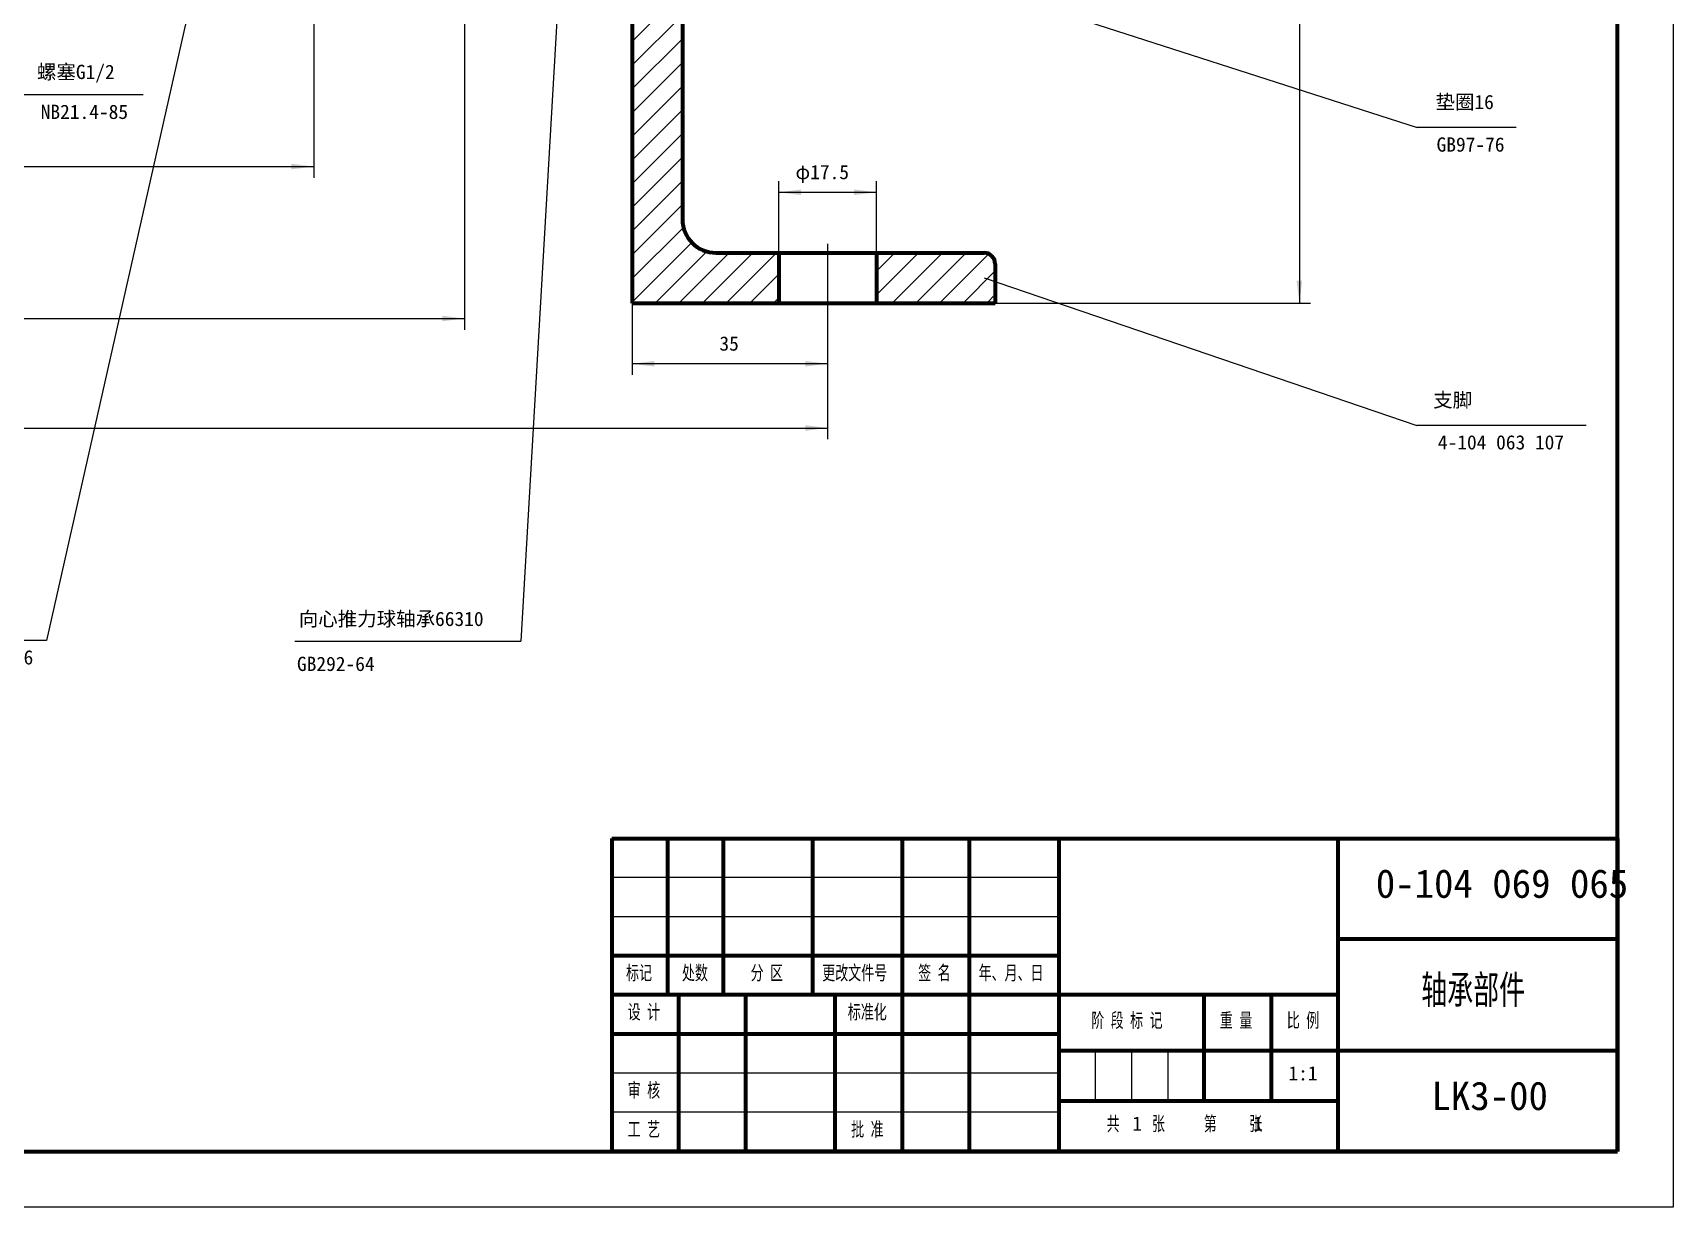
# Model space of a CAD drawing. Header units: millimetres. Extents: x -420 to 420, y -297 to 297.
# Drawn here: x 126.8 to 420.5, y -297 to -86.7 of the extents above; entities that cross this region are included whole.
import ezdxf

# ---------------------------------------------------------------- set-up
doc = ezdxf.new("R2010")
doc.units = ezdxf.units.MM
doc.linetypes.add('EB_DASHDOT', pattern=[39, 30, -3, 3, -3])
for name, color, linetype, lineweight in [('CAXA0', 7, 'Continuous', 70), ('CAXA3', 7, 'Continuous', 25), ('CAXA4', 3, 'Continuous', 25), ('CAXA5', 4, 'Continuous', 25)]:
    doc.layers.add(name, color=color, linetype=linetype, lineweight=lineweight)
doc.styles.add('UserTxtStyle1', font='')
doc.styles.add('UserTxtStyle4', font='')
doc.styles.add('UserTxtStyle5', font='', dxfattribs={"width": 0.667})
doc.styles.add('标准', font='', dxfattribs={"width": 0.667})
doc.styles.get('UserTxtStyle1').set_extended_font_data('SimHei')
doc.styles.get('UserTxtStyle4').set_extended_font_data('SimSun')
doc.styles.get('UserTxtStyle5').set_extended_font_data('SimHei')
doc.styles.get('标准').set_extended_font_data('FangSong_GB2312')
doc.dimstyles.new('标准', dxfattribs={"dimtxt": 3.5, "dimasz": 4, "dimexe": 2, "dimexo": 0, "dimtad": 1, "dimdsep": 46, "dimtxsty": '标准', "dimcen": 0, "dimdle": 6, "dimaunit": 1, "dimazin": 2, "dimtfac": 1, "dimtdec": 3, "dimtmove": 0, "dimatfit": 3, "dimfxl": 0, "dimtolj": 1, "dimtzin": 0, "dimarcsym": 0})

# ---------------------------------------------------------------- blocks, each defined once
blk = doc.blocks.new('CAXBLOCK0', base_point=(410.5, -287))
at = {"layer": 'CAXA0', "linetype": 'Continuous', "lineweight": 25}
for p, q in [((420.5, 297), (420.5, -297)), ((420.5, -297), (-420.5, -297))]:
    blk.add_line(p, q, dxfattribs=at)
at = {"layer": 'CAXA0', "linetype": 'Continuous', "lineweight": 70}
for p, q in [((410.5, -287), (410.5, 287)), ((-395.5, -287), (410.5, -287))]:
    blk.add_line(p, q, dxfattribs=at)
blk = doc.blocks.new('CAXBLOCK1', base_point=(410.5, -231))
at = {"layer": 'CAXA0', "linetype": 'Continuous', "lineweight": 70}
for p, q in [((230.5, -231), (410.5, -231)), ((230.5, -231), (230.5, -287)), ((240.5, -259), (240.5, -231)), ((250.5, -259), (250.5, -231)), ((266.5, -259), (266.5, -231)), ((282.5, -259), (282.5, -231)), ((294.5, -259), (294.5, -231)), ((310.5, -231), (310.5, -287)), ((360.5, -287), (360.5, -231)), ((410.5, -231), (410.5, -287)), ((410.5, -249), (360.5, -249)), ((310.5, -252), (230.5, -252)), ((360.5, -259), (230.5, -259)), ((242.5, -287), (242.5, -259)), ((254.5, -287), (254.5, -259)), ((270.5, -287), (270.5, -259)), ((282.5, -287), (282.5, -259)), ((294.5, -287), (294.5, -259)), ((336.5, -259), (336.5, -278)), ((348.5, -259), (348.5, -278)), ((310.5, -266), (230.5, -266)), ((360.5, -269), (310.5, -269)), ((410.5, -269), (360.5, -269)), ((360.5, -278), (310.5, -278)), ((410.5, -287), (230.5, -287))]:
    blk.add_line(p, q, dxfattribs=at)
at = {"layer": 'CAXA3', "linetype": 'Continuous', "lineweight": 25}
for p, q in [((310.5, -238), (230.5, -238)), ((310.5, -245), (230.5, -245)), ((317, -269), (317, -278)), ((323.5, -269), (323.5, -278)), ((330, -269), (330, -278)), ((310.5, -273), (230.5, -273)), ((310.5, -280), (230.5, -280))]:
    blk.add_line(p, q, dxfattribs=at)
at = {"layer": 'CAXA0', "linetype": 'Continuous', "lineweight": 25, "char_height": 2.5547, "attachment_point": 1, "style": '标准'}
for s, insert in [('\\fFangSong_GB2312;标记', (233.04, -253.75)), ('\\fFangSong_GB2312;处数', (243.04, -253.75)), ('\\fFangSong_GB2312;分 区', (255.33, -253.75)), ('\\fFangSong_GB2312;更改文件号', (268.15, -253.75)), ('\\fFangSong_GB2312;签 名', (285.33, -253.75)), ('\\fFangSong_GB2312;年、月、日', (296.15, -253.75)), ('\\fFangSong_GB2312;设 计', (233.33, -260.75)), ('\\fFangSong_GB2312;标准化', (272.74, -260.75)), ('\\fFangSong_GB2312;阶 段 标 记', (316.31, -262.25)), ('\\fFangSong_GB2312;重 量', (339.33, -262.25)), ('\\fFangSong_GB2312;比 例', (351.33, -262.25)), ('\\fFangSong_GB2312;审 核', (233.33, -274.75)), ('\\fFangSong_GB2312;工 艺', (233.33, -281.75)), ('\\fFangSong_GB2312;批 准', (273.33, -281.75)), ('\\fFangSong_GB2312;共     张      第     张', (319.07, -280.75))]:
    blk.add_mtext(s, dxfattribs=dict(at, insert=insert))
blk = doc.blocks.new('CAXBLOCK52', base_point=(281.31, -151.26))
at = {"layer": 'CAXA5', "color": 0, "linetype": 'Continuous', "lineweight": 25}
for p, q in [((234.12, -41.65), (239.65, -36.12)), ((234.12, -37.4), (235.41, -36.12)), ((234.12, -45.89), (242.87, -37.14)), ((237.89, -46.37), (243.12, -41.13)), ((242.13, -46.37), (243.12, -45.37)), ((234.12, -71.35), (241.6, -63.87)), ((234.12, -67.1), (237.36, -63.87)), ((234.12, -75.59), (243.12, -66.59)), ((234.12, -79.83), (243.12, -70.83)), ((234.12, -84.07), (243.12, -75.07)), ((234.12, -88.32), (243.12, -79.32)), ((234.12, -92.56), (243.12, -83.56)), ((234.12, -96.8), (243.12, -87.8)), ((234.12, -101.04), (243.12, -92.04)), ((234.12, -105.29), (243.12, -96.29)), ((234.12, -109.53), (243.12, -100.53)), ((234.12, -113.77), (243.12, -104.77)), ((234.12, -118.01), (243.12, -109.01)), ((234.12, -122.26), (243.12, -113.26)), ((234.12, -126.5), (243.12, -117.5)), ((234.12, -130.74), (243.3, -121.57)), ((234.12, -134.99), (244.81, -124.3)), ((238.23, -135.12), (247.47, -125.89)), ((242.47, -135.12), (251.47, -126.12)), ((246.72, -135.12), (255.72, -126.12)), ((250.96, -135.12), (259.96, -126.12)), ((277.87, -129.42), (281.17, -126.12)), ((277.87, -133.66), (285.41, -126.12)), ((280.66, -135.12), (289.66, -126.12)), ((284.9, -135.12), (293.9, -126.12)), ((289.14, -135.12), (297.96, -126.3)), ((255.2, -135.12), (260.37, -129.95)), ((293.39, -135.12), (299.12, -129.38)), ((259.44, -135.12), (260.37, -134.19)), ((297.63, -135.12), (299.12, -133.62))]:
    blk.add_line(p, q, dxfattribs=at)
blk = doc.blocks.new('*CAXBLOCK134135')
at = {"layer": 'CAXA4', "linetype": 'Continuous', "lineweight": 25}
for points in [[(234.12, -145.99), (238.12, -145.49), (238.12, -146.49)], [(269.12, -145.99), (265.12, -145.49), (265.12, -146.49)]]:
    blk.add_hatch(color=0, dxfattribs=at).paths.add_polyline_path(points, flags=0)
at = {"layer": 'CAXA4', "color": 0, "linetype": 'Continuous', "lineweight": 25}
for p, q in [((234.12, -135.12), (234.12, -147.99)), ((269.12, -137.91), (269.12, -147.99)), ((269.12, -145.99), (234.12, -145.99))]:
    blk.add_line(p, q, dxfattribs=at)
at = {"layer": 'CAXA4', "color": 0, "linetype": 'Continuous', "lineweight": 25, "insert": (249.75, -141.09), "char_height": 2.5547, "attachment_point": 1, "style": 'UserTxtStyle1'}
blk.add_mtext('\\fSimHei;35', dxfattribs=at)
blk = doc.blocks.new('*CAXBLOCK137138')
at = {"layer": 'CAXA4', "linetype": 'Continuous', "lineweight": 25}
for points in [[(260.37, -115.29), (264.37, -115.79), (264.37, -114.79)], [(277.87, -115.29), (273.87, -115.79), (273.87, -114.79)]]:
    blk.add_hatch(color=0, dxfattribs=at).paths.add_polyline_path(points, flags=0)
at = {"layer": 'CAXA4', "color": 0, "linetype": 'Continuous', "lineweight": 25}
for p, q in [((260.37, -126.12), (260.37, -113.29)), ((277.87, -135.12), (277.87, -113.29)), ((260.37, -115.29), (277.87, -115.29))]:
    blk.add_line(p, q, dxfattribs=at)
at = {"layer": 'CAXA4', "color": 0, "linetype": 'Continuous', "lineweight": 25, "insert": (263.36, -110.39), "char_height": 2.5547, "attachment_point": 1, "style": 'UserTxtStyle1'}
blk.add_mtext('\\fSimHei;φ17.5', dxfattribs=at)
blk = doc.blocks.new('*CAXBLOCK166167')
at = {"layer": 'CAXA4', "color": 0, "linetype": 'Continuous', "lineweight": 25}
for p in [(244.62, -61.81), (392.38, -103.71)]:
    blk.add_line(p, (374.68, -103.71), dxfattribs=at)
at = {"layer": 'CAXA4', "color": 0, "linetype": 'Continuous', "lineweight": 25, "insert": (378.14, -105.46), "char_height": 2.5547, "attachment_point": 1, "style": 'UserTxtStyle1'}
blk.add_mtext('\\fSimHei;GB97-76', dxfattribs=at)
blk = doc.blocks.new('*CAXBLOCK167168')
at = {"layer": 'CAXA4', "color": 0, "linetype": 'Continuous', "lineweight": 25}
for p in [(297.12, -130.62), (404.93, -157.03)]:
    blk.add_line(p, (374.63, -157.03), dxfattribs=at)
at = {"layer": 'CAXA4', "color": 0, "linetype": 'Continuous', "lineweight": 25, "insert": (378.37, -158.78), "char_height": 2.5547, "attachment_point": 1, "style": 'UserTxtStyle1'}
blk.add_mtext('\\fSimHei;4-104 063 107', dxfattribs=at)
blk = doc.blocks.new('*CAXBLOCK168169')
at = {"layer": 'CAXA4', "linetype": 'Continuous', "lineweight": 25}
for points in [[(-260.88, -157.5), (-256.88, -158), (-256.88, -157)], [(269.12, -157.5), (265.12, -158), (265.12, -157)]]:
    blk.add_hatch(color=0, dxfattribs=at).paths.add_polyline_path(points, flags=0)
at = {"layer": 'CAXA4', "color": 0, "linetype": 'Continuous', "lineweight": 25}
for p, q in [((-260.88, 32.38), (-260.88, -159.5)), ((269.12, -137.91), (269.12, -159.5)), ((-260.88, -157.5), (269.12, -157.5))]:
    blk.add_line(p, q, dxfattribs=at)
at = {"layer": 'CAXA4', "color": 0, "linetype": 'Continuous', "lineweight": 25, "insert": (1.24, -152.6), "char_height": 2.5547, "attachment_point": 1, "style": 'UserTxtStyle1'}
blk.add_mtext('\\fSimHei;530', dxfattribs=at)
blk = doc.blocks.new('CAXBLOCK176')
at = {"color": 0, "attachment_point": 1, "style": 'UserTxtStyle1'}
for s, insert, char_height in [('\\fSimHei;0', (-25.04, -104.56), 1.806), ('\\fSimHei;378', (-32.47, -105.83), 2.5547), ('\\fSimHei;-0.1', (-26.46, -106.71), 1.8065)]:
    blk.add_mtext(s, dxfattribs=dict(at, insert=insert, char_height=char_height))
blk = doc.blocks.new('*CAXBLOCK175176')
at = {"layer": 'CAXA4', "linetype": 'Continuous', "lineweight": 25}
for points in [[(-200.88, -110.68), (-196.88, -111.18), (-196.88, -110.18)], [(177.12, -110.68), (173.12, -111.18), (173.12, -110.18)]]:
    blk.add_hatch(color=0, dxfattribs=at).paths.add_polyline_path(points, flags=0)
at = {"layer": 'CAXA4', "color": 0, "linetype": 'Continuous', "lineweight": 25}
for p, q in [((-200.88, 40.88), (-200.88, -112.68)), ((177.12, 13.23), (177.12, -112.68)), ((-200.88, -110.68), (177.12, -110.68))]:
    blk.add_line(p, q, dxfattribs=at)
blk.add_blockref('CAXBLOCK176', (0, 0), dxfattribs=at)
blk = doc.blocks.new('*CAXBLOCK180181')
at = {"layer": 'CAXA4', "color": 0, "linetype": 'Continuous', "lineweight": 25}
for p in [(86.56, -6.06), (146.58, -97.86)]:
    blk.add_line(p, (124.68, -97.86), dxfattribs=at)
at = {"layer": 'CAXA4', "color": 0, "linetype": 'Continuous', "lineweight": 25, "insert": (128.24, -99.61), "char_height": 2.5547, "attachment_point": 1, "style": 'UserTxtStyle1'}
blk.add_mtext('\\fSimHei;NB21.4-85', dxfattribs=at)
blk = doc.blocks.new('*CAXBLOCK182183')
at = {"layer": 'CAXA4', "color": 0, "linetype": 'Continuous', "lineweight": 25}
for p in [(29.02, 11.88), (129.3, -195.53)]:
    blk.add_line(p, (109.5, -195.53), dxfattribs=at)
at = {"layer": 'CAXA4', "color": 0, "linetype": 'Continuous', "lineweight": 25, "insert": (113.01, -197.28), "char_height": 2.5547, "attachment_point": 1, "style": 'UserTxtStyle1'}
blk.add_mtext('\\fSimHei;GB893-76', dxfattribs=at)
blk = doc.blocks.new('*CAXBLOCK183184')
at = {"layer": 'CAXA4', "color": 0, "linetype": 'Continuous', "lineweight": 25}
for p in [(226.5, 16.79), (173.75, -195.64)]:
    blk.add_line(p, (214.2, -195.64), dxfattribs=at)
at = {"layer": 'CAXA4', "color": 0, "linetype": 'Continuous', "lineweight": 25, "insert": (174.45, -190.39), "char_height": 2.5547, "attachment_point": 1, "style": 'UserTxtStyle1'}
blk.add_mtext('\\fSimHei;向心推力球轴承66310', dxfattribs=at)
blk = doc.blocks.new('*CAXBLOCK184185')
at = {"layer": 'CAXA4', "color": 0, "linetype": 'Continuous', "lineweight": 25}
blk.add_line((175.72, 10.7), (129.3, -195.52), dxfattribs=at)
blk = doc.blocks.new('*CAXBLOCK189190')
at = {"layer": 'CAXA4', "linetype": 'Continuous', "lineweight": 25}
for points in [[(353.58, 64.88), (353.08, 60.88), (354.08, 60.88)], [(353.58, -135.12), (353.08, -131.12), (354.08, -131.12)]]:
    blk.add_hatch(color=0, dxfattribs=at).paths.add_polyline_path(points, flags=0)
at = {"layer": 'CAXA4', "color": 0, "linetype": 'Continuous', "lineweight": 25}
for p, q in [((353.58, 64.88), (353.58, -135.12)), ((297.12, -135.12), (355.58, -135.12))]:
    blk.add_line(p, q, dxfattribs=at)
at = {"layer": 'CAXA4', "color": 0, "linetype": 'Continuous', "lineweight": 25, "insert": (348.68, -38), "char_height": 2.5547, "attachment_point": 1, "rotation": 90, "style": 'UserTxtStyle1'}
blk.add_mtext('\\fSimHei;200', dxfattribs=at)
blk = doc.blocks.new('*CAXBLOCK205206')
at = {"layer": 'CAXA4', "linetype": 'Continuous', "lineweight": 25}
for points in [[(14.12, -137.89), (18.12, -138.39), (18.12, -137.39)], [(204.12, -137.89), (200.12, -138.39), (200.12, -137.39)]]:
    blk.add_hatch(color=0, dxfattribs=at).paths.add_polyline_path(points, flags=0)
at = {"layer": 'CAXA4', "color": 0, "linetype": 'Continuous', "lineweight": 25}
for p, q in [((204.12, 15.88), (204.12, -139.89)), ((14.12, 14.48), (14.12, -139.89)), ((14.12, -137.89), (204.12, -137.89))]:
    blk.add_line(p, q, dxfattribs=at)
at = {"layer": 'CAXA4', "color": 0, "linetype": 'Continuous', "lineweight": 25, "insert": (106.24, -132.99), "char_height": 2.5547, "attachment_point": 1, "style": 'UserTxtStyle1'}
blk.add_mtext('\\fSimHei;190', dxfattribs=at)

msp = doc.modelspace()

# ---------------------------------------------------------------- linework, layer by layer
at = {"layer": 'CAXA0'}
for p, q in [((243.125, -38.121), (243.125, -120.121)), ((234.125, -63.121), (234.125, -135.121)), ((249.125, -126.121), (297.125, -126.121)), ((260.375, -126.121), (260.375, -135.121)), ((277.875, -126.121), (277.875, -135.121)), ((299.125, -128.121), (299.125, -135.121)), ((234.125, -135.121), (299.125, -135.121))]:
    msp.add_line(p, q, dxfattribs=at)
at = {"layer": 'CAXA0', "linetype": 'EB_DASHDOT', "lineweight": 25}
msp.add_line((269.125, -124.497), (269.125, -137.914), dxfattribs=at)
at = {"layer": 'CAXA0'}
for centre, radius, start, end in [((249.125, -120.121), 6, 180, 270), ((297.125, -128.121), 2, 0, 90)]:
    msp.add_arc(centre, radius, start, end, dxfattribs=at)

# ---------------------------------------------------------------- block references
for name, p in [('CAXBLOCK0', (410.5, -287)), ('CAXBLOCK1', (410.5, -231))]:
    msp.add_blockref(name, p, dxfattribs=at)
at = {"layer": 'CAXA4', "linetype": 'Continuous', "lineweight": 25}
for name in ['*CAXBLOCK183184', '*CAXBLOCK182183', '*CAXBLOCK184185', '*CAXBLOCK180181', '*CAXBLOCK166167', '*CAXBLOCK167168']:
    msp.add_blockref(name, (0, 0), dxfattribs=at)
at = {"layer": 'CAXA5'}
msp.add_blockref('CAXBLOCK52', (281.315, -151.256), dxfattribs=at)

# ---------------------------------------------------------------- texts
at = {"layer": 'CAXA4', "linetype": 'Continuous', "lineweight": 25, "attachment_point": 1}
for s, insert, char_height, style in [('\\fSimHei;螺塞G1/2', (127.57, -92.458), 2.55474, 'UserTxtStyle1'), ('\\fSimHei;垫圈16', (377.95, -97.85), 2.55474, 'UserTxtStyle1'), ('\\fSimHei;支脚', (377.542, -151.205), 2.55474, 'UserTxtStyle1'), ('\\fSimHei;GB292-64', (174.122, -198.444), 2.55474, 'UserTxtStyle1'), ('\\fSimSun;0-104 069 065', (367.26, -236.5), 5.10949, 'UserTxtStyle4'), ('\\fSimHei;轴承部件', (375.396, -255.5), 5.10949, 'UserTxtStyle5'), ('\\fSimSun;1:1', (351.62, -271.75), 2.55474, 'UserTxtStyle4'), ('\\fSimSun;LK3-00', (377.219, -274.5), 5.10949, 'UserTxtStyle4'), ('\\fSimSun;1', (323.661, -280.75), 2.5547, 'UserTxtStyle4'), ('\\fSimSun;1', (345.298, -280.75), 2.5547, 'UserTxtStyle4')]:
    msp.add_mtext(s, dxfattribs=dict(at, insert=insert, char_height=char_height, style=style))

# ---------------------------------------------------------------- dimensions: what is measured, and where the dimension line sits
at = {"layer": 'CAXA4', "linetype": 'Continuous', "lineweight": 25}
dim = msp.add_linear_dim(base=(353.581, -62.521), p1=(370.357, 64.879), p2=(297.125, -135.121), angle=90, text='\\fFangSong_GB2312;200', dimstyle='标准', dxfattribs=at)
dim.commit()
dim.dimension.update_dxf_attribs({"geometry": '*CAXBLOCK189190', "text_midpoint": (350.431, -35.121)})
for base, p1, p2, text, picture, middle in [((-153.581, -110.685), (-200.875, 40.879), (177.125, 13.232), '\\fFangSong_GB2312;378\\S0^ -0.1;', '*CAXBLOCK175176', (-26.591, -106.945)), ((12.125, -157.499), (-260.875, 32.379), (269.125, -137.914), '\\fFangSong_GB2312;530', '*CAXBLOCK168169', (4.125, -154.349)), ((50.968, -137.892), (14.125, 14.477), (204.125, 15.879), '\\fFangSong_GB2312;190', '*CAXBLOCK205206', (109.125, -134.742)), ((271.212, -115.293), (260.375, -126.121), (277.875, -135.121), '\\fFangSong_GB2312;φ17.5', '*CAXBLOCK137138', (269.125, -112.143)), ((254.948, -145.988), (269.125, -137.914), (234.125, -135.121), '\\fFangSong_GB2312;35', '*CAXBLOCK134135', (251.625, -142.838))]:
    dim = msp.add_linear_dim(base=base, p1=p1, p2=p2, text=text, dimstyle='标准', dxfattribs=at)
    dim.commit()
    dim.dimension.update_dxf_attribs({"geometry": picture, "text_midpoint": middle})

doc.saveas('drawing.dxf')
